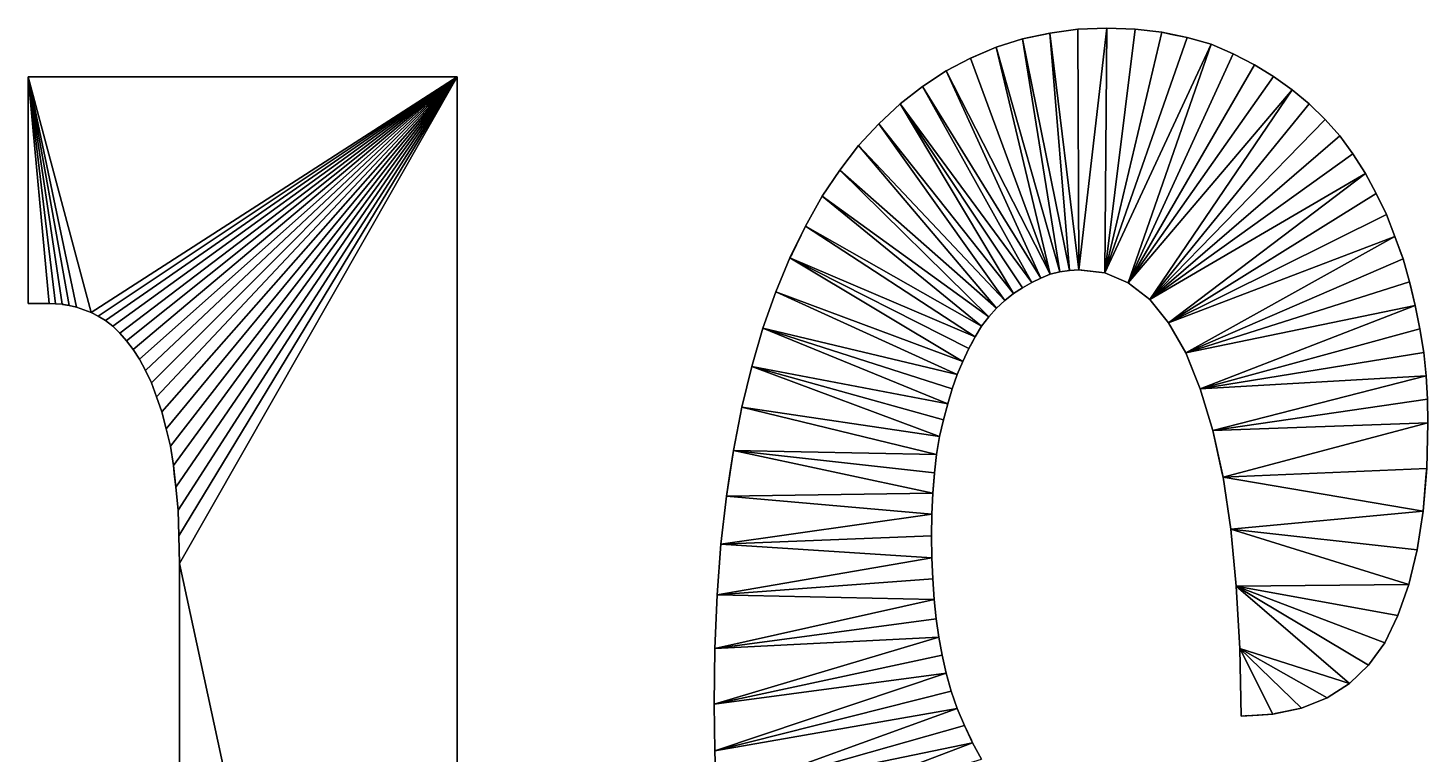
# Model space of a CAD drawing. Extents: x -29.1 to 29.1, y -25 to 25.
# Drawn here: x -7.32 to -4.055, y -10.897 to -9.202 of the extents above; entities that cross this region are included whole.
import ezdxf

# ---------------------------------------------------------------- set-up
doc = ezdxf.new("R2010")
doc.units = 0
doc.header["$MEASUREMENT"] = 0
doc.layers.add('ConstrLine', color=7, linetype='Continuous')
doc.layers.add('ObjLayer', color=2, linetype='Continuous')

msp = doc.modelspace()

# ---------------------------------------------------------------- linework, layer by layer
at = {"layer": 'ConstrLine'}
for points in [[(-4.872, -9.205, 5), (-4.937, -9.214, 5), (-4.869, -9.766, 5)], [(-4.937, -9.214, 4), (-4.937, -9.214, 5), (-4.872, -9.205, 5)], [(-4.937, -9.214, 4), (-4.872, -9.205, 5), (-4.872, -9.205, 4)], [(-4.804, -9.202, 5), (-4.872, -9.205, 5), (-4.869, -9.766, 5)], [(-4.872, -9.205, 4), (-4.872, -9.205, 5), (-4.804, -9.202, 5)], [(-4.872, -9.205, 4), (-4.804, -9.202, 5), (-4.804, -9.202, 4)], [(-4.869, -9.766, 5), (-4.809, -9.773, 5), (-4.804, -9.202, 5)], [(-4.738, -9.205, 5), (-4.804, -9.202, 5), (-4.809, -9.773, 5)], [(-4.676, -9.212, 5), (-4.738, -9.205, 5), (-4.809, -9.773, 5)], [(-4.804, -9.202, 4), (-4.804, -9.202, 5), (-4.738, -9.205, 5)], [(-4.804, -9.202, 4), (-4.738, -9.205, 5), (-4.738, -9.205, 4)], [(-4.738, -9.205, 4), (-4.738, -9.205, 5), (-4.676, -9.212, 5)], [(-4.738, -9.205, 4), (-4.676, -9.212, 5), (-4.676, -9.212, 4)], [(-5.062, -9.247, 5), (-4.914, -9.77, 5), (-5.001, -9.227, 5)], [(-5.062, -9.247, 4), (-5.062, -9.247, 5), (-5.001, -9.227, 5)], [(-5.062, -9.247, 4), (-5.001, -9.227, 5), (-5.001, -9.227, 4)], [(-4.937, -9.214, 5), (-5.001, -9.227, 5), (-4.891, -9.767, 5)], [(-4.937, -9.214, 5), (-4.9468, -9.216, 4), (-5.001, -9.227, 5)], [(-5.001, -9.227, 4), (-5.001, -9.227, 5), (-4.9468, -9.216, 4)], [(-4.914, -9.77, 5), (-4.891, -9.767, 5), (-5.001, -9.227, 5)], [(-4.937, -9.214, 5), (-4.937, -9.214, 4), (-4.9468, -9.216, 4)], [(-4.891, -9.767, 5), (-4.869, -9.766, 5), (-4.937, -9.214, 5)], [(-4.676, -9.212, 5), (-4.809, -9.773, 5), (-4.617, -9.224, 5)], [(-4.561, -9.24, 5), (-4.617, -9.224, 5), (-4.809, -9.773, 5)], [(-4.676, -9.212, 4), (-4.676, -9.212, 5), (-4.6563, -9.216, 4)], [(-4.676, -9.212, 5), (-4.617, -9.224, 5), (-4.6563, -9.216, 4)], [(-4.617, -9.224, 4), (-4.6563, -9.216, 4), (-4.617, -9.224, 5)], [(-4.617, -9.224, 4), (-4.617, -9.224, 5), (-4.608, -9.2266, 4)], [(-4.617, -9.224, 5), (-4.561, -9.24, 5), (-4.608, -9.2266, 4)], [(-4.561, -9.24, 4), (-4.608, -9.2266, 4), (-4.561, -9.24, 5)], [(-5.122, -9.272, 5), (-5.179, -9.302, 5), (-4.936, -9.776, 5)], [(-5.179, -9.302, 4), (-5.179, -9.302, 5), (-5.122, -9.272, 5)], [(-5.179, -9.302, 4), (-5.122, -9.272, 5), (-5.122, -9.272, 4)], [(-5.122, -9.272, 5), (-4.936, -9.776, 5), (-5.062, -9.247, 5)], [(-5.122, -9.272, 5), (-5.062, -9.247, 5), (-5.12, -9.2712, 4)], [(-5.122, -9.272, 4), (-5.122, -9.272, 5), (-5.12, -9.2712, 4)], [(-5.062, -9.247, 4), (-5.12, -9.2712, 4), (-5.062, -9.247, 5)], [(-4.914, -9.77, 5), (-5.062, -9.247, 5), (-4.936, -9.776, 5)], [(-4.754, -9.796, 5), (-4.561, -9.24, 5), (-4.809, -9.773, 5)], [(-4.561, -9.24, 5), (-4.754, -9.796, 5), (-4.509, -9.262, 5)], [(-4.509, -9.262, 5), (-4.754, -9.796, 5), (-4.46, -9.288, 5)], [(-4.561, -9.24, 4), (-4.561, -9.24, 5), (-4.509, -9.262, 5)], [(-4.561, -9.24, 4), (-4.509, -9.262, 5), (-4.509, -9.262, 4)], [(-4.509, -9.262, 4), (-4.509, -9.262, 5), (-4.46, -9.288, 5)], [(-4.509, -9.262, 4), (-4.46, -9.288, 5), (-4.46, -9.288, 4)], [(-5.179, -9.302, 5), (-5.234, -9.338, 5), (-4.958, -9.785, 5)], [(-5.234, -9.338, 4), (-5.234, -9.338, 5), (-5.179, -9.302, 5)], [(-5.234, -9.338, 4), (-5.179, -9.302, 5), (-5.179, -9.302, 4)], [(-4.958, -9.785, 5), (-4.936, -9.776, 5), (-5.179, -9.302, 5)], [(-4.46, -9.288, 5), (-4.754, -9.796, 5), (-4.415, -9.315, 5)], [(-4.46, -9.288, 4), (-4.46, -9.288, 5), (-4.415, -9.315, 5)], [(-4.46, -9.288, 4), (-4.415, -9.315, 5), (-4.415, -9.315, 4)], [(-7.173, -9.865, 5), (-7.32, -9.316, 5), (-7.207, -9.853, 5)], [(-7.224, -9.849, 5), (-7.207, -9.853, 5), (-7.32, -9.316, 5)], [(-7.256, -9.845, 5), (-7.24, -9.846, 5), (-7.32, -9.316, 5)], [(-7.24, -9.846, 5), (-7.224, -9.849, 5), (-7.32, -9.316, 5)], [(-7.32, -9.844, 5), (-7.271, -9.844, 5), (-7.32, -9.316, 5)], [(-7.271, -9.844, 5), (-7.256, -9.845, 5), (-7.32, -9.316, 5)], [(-7.32, -9.316, 5), (-7.173, -9.865, 5), (-6.319, -9.316, 5)], [(-7.32, -9.316, 4), (-7.32, -9.844, 4), (-7.32, -9.316, 5)], [(-7.32, -9.844, 4), (-7.32, -9.844, 5), (-7.32, -9.316, 5)], [(-6.319, -9.316, 4), (-7.32, -9.316, 4), (-6.319, -9.316, 5)], [(-7.32, -9.316, 5), (-6.319, -9.316, 5), (-7.32, -9.316, 4)], [(-7.156, -9.874, 5), (-6.319, -9.316, 5), (-7.173, -9.865, 5)], [(-7.139, -9.884, 5), (-6.319, -9.316, 5), (-7.156, -9.874, 5)], [(-7.122, -9.897, 5), (-6.319, -9.316, 5), (-7.139, -9.884, 5)], [(-7.106, -9.913, 5), (-6.319, -9.316, 5), (-7.122, -9.897, 5)], [(-7.09, -9.931, 5), (-6.319, -9.316, 5), (-7.106, -9.913, 5)], [(-7.075, -9.951, 5), (-6.319, -9.316, 5), (-7.09, -9.931, 5)], [(-7.06, -9.974, 5), (-6.319, -9.316, 5), (-7.075, -9.951, 5)], [(-7.06, -9.974, 5), (-7.046, -10, 5), (-6.319, -9.316, 5)], [(-7.046, -10, 5), (-7.032, -10.029, 5), (-6.319, -9.316, 5)], [(-7.032, -10.029, 5), (-7.02, -10.062, 5), (-6.319, -9.316, 5)], [(-7.02, -10.062, 5), (-7.008, -10.097, 5), (-6.319, -9.316, 5)], [(-7.008, -10.097, 5), (-6.998, -10.136, 5), (-6.319, -9.316, 5)], [(-6.998, -10.136, 5), (-6.988, -10.177, 5), (-6.319, -9.316, 5)], [(-6.981, -10.222, 5), (-6.319, -9.316, 5), (-6.988, -10.177, 5)], [(-6.975, -10.272, 5), (-6.319, -9.316, 5), (-6.981, -10.222, 5)], [(-6.975, -10.272, 5), (-6.97, -10.326, 5), (-6.319, -9.316, 5)], [(-6.97, -10.326, 5), (-6.968, -10.386, 5), (-6.319, -9.316, 5)], [(-6.968, -10.386, 5), (-6.967, -10.45, 5), (-6.319, -9.316, 5)], [(-6.319, -9.316, 5), (-6.967, -10.45, 5), (-6.319, -13.45, 5)], [(-6.319, -13.45, 4), (-6.319, -9.316, 4), (-6.319, -13.45, 5)], [(-6.319, -9.316, 5), (-6.319, -13.45, 5), (-6.319, -9.316, 4)], [(-4.415, -9.315, 5), (-4.754, -9.796, 5), (-4.372, -9.346, 5)], [(-4.415, -9.315, 4), (-4.415, -9.315, 5), (-4.372, -9.346, 5)], [(-4.415, -9.315, 4), (-4.372, -9.346, 5), (-4.372, -9.346, 4)], [(-5.234, -9.338, 5), (-5.286, -9.379, 5), (-4.979, -9.795, 5)], [(-5.286, -9.379, 4), (-5.286, -9.379, 5), (-5.234, -9.338, 5)], [(-5.286, -9.379, 4), (-5.234, -9.338, 5), (-5.234, -9.338, 4)], [(-4.979, -9.795, 5), (-4.958, -9.785, 5), (-5.234, -9.338, 5)], [(-4.754, -9.796, 5), (-4.704, -9.835, 5), (-4.372, -9.346, 5)], [(-4.332, -9.379, 5), (-4.372, -9.346, 5), (-4.704, -9.835, 5)], [(-4.372, -9.346, 4), (-4.372, -9.346, 5), (-4.332, -9.379, 5)], [(-4.372, -9.346, 4), (-4.332, -9.379, 5), (-4.332, -9.379, 4)], [(-5.286, -9.379, 5), (-5.336, -9.425, 5), (-5.022, -9.821, 5)], [(-5.336, -9.425, 4), (-5.336, -9.425, 5), (-5.286, -9.379, 5)], [(-5.336, -9.425, 4), (-5.286, -9.379, 5), (-5.286, -9.379, 4)], [(-5.001, -9.808, 5), (-4.979, -9.795, 5), (-5.286, -9.379, 5)], [(-5.022, -9.821, 5), (-5.001, -9.808, 5), (-5.286, -9.379, 5)], [(-4.295, -9.415, 5), (-4.332, -9.379, 5), (-4.704, -9.835, 5)], [(-4.332, -9.379, 4), (-4.332, -9.379, 5), (-4.295, -9.415, 5)], [(-4.332, -9.379, 4), (-4.295, -9.415, 5), (-4.295, -9.415, 4)], [(-5.336, -9.425, 5), (-5.383, -9.476, 5), (-5.042, -9.837, 5)], [(-5.336, -9.425, 4), (-5.383, -9.476, 4), (-5.383, -9.476, 5)], [(-5.336, -9.425, 4), (-5.383, -9.476, 5), (-5.336, -9.425, 5)], [(-5.042, -9.837, 5), (-5.022, -9.821, 5), (-5.336, -9.425, 5)], [(-4.261, -9.453, 5), (-4.295, -9.415, 5), (-4.704, -9.835, 5)], [(-4.295, -9.415, 4), (-4.295, -9.415, 5), (-4.261, -9.453, 5)], [(-4.295, -9.415, 4), (-4.261, -9.453, 5), (-4.261, -9.453, 4)], [(-4.23, -9.495, 5), (-4.261, -9.453, 5), (-4.704, -9.835, 5)], [(-4.261, -9.453, 4), (-4.261, -9.453, 5), (-4.23, -9.495, 5)], [(-4.261, -9.453, 4), (-4.23, -9.495, 5), (-4.23, -9.495, 4)], [(-5.383, -9.476, 5), (-5.427, -9.533, 5), (-5.061, -9.855, 5)], [(-5.383, -9.476, 4), (-5.427, -9.533, 4), (-5.427, -9.533, 5)], [(-5.383, -9.476, 4), (-5.427, -9.533, 5), (-5.383, -9.476, 5)], [(-5.061, -9.855, 5), (-5.042, -9.837, 5), (-5.383, -9.476, 5)], [(-4.201, -9.541, 5), (-4.23, -9.495, 5), (-4.704, -9.835, 5)], [(-4.23, -9.495, 4), (-4.23, -9.495, 5), (-4.201, -9.541, 5)], [(-4.23, -9.495, 4), (-4.201, -9.541, 5), (-4.201, -9.541, 4)], [(-5.427, -9.533, 5), (-5.468, -9.594, 5), (-5.079, -9.875, 5)], [(-5.427, -9.533, 4), (-5.468, -9.594, 4), (-5.468, -9.594, 5)], [(-5.427, -9.533, 4), (-5.468, -9.594, 5), (-5.427, -9.533, 5)], [(-5.079, -9.875, 5), (-5.061, -9.855, 5), (-5.427, -9.533, 5)], [(-4.704, -9.835, 5), (-4.66, -9.889, 5), (-4.201, -9.541, 5)], [(-4.176, -9.588, 5), (-4.201, -9.541, 5), (-4.66, -9.889, 5)], [(-4.201, -9.541, 4), (-4.201, -9.541, 5), (-4.176, -9.588, 5)], [(-4.201, -9.541, 4), (-4.176, -9.588, 5), (-4.176, -9.588, 4)], [(-5.468, -9.594, 5), (-5.507, -9.664, 5), (-5.096, -9.897, 5)], [(-5.468, -9.594, 4), (-5.507, -9.664, 4), (-5.507, -9.664, 5)], [(-5.468, -9.594, 4), (-5.507, -9.664, 5), (-5.468, -9.594, 5)], [(-5.096, -9.897, 5), (-5.079, -9.875, 5), (-5.468, -9.594, 5)], [(-4.152, -9.637, 5), (-4.176, -9.588, 5), (-4.66, -9.889, 5)], [(-4.176, -9.588, 4), (-4.176, -9.588, 5), (-4.152, -9.637, 5)], [(-4.176, -9.588, 4), (-4.152, -9.637, 5), (-4.152, -9.637, 4)], [(-5.507, -9.664, 5), (-5.543, -9.738, 5), (-5.111, -9.922, 5)], [(-5.5381, -9.728, 4), (-5.543, -9.738, 5), (-5.507, -9.664, 5)], [(-5.507, -9.664, 4), (-5.5381, -9.728, 4), (-5.507, -9.664, 5)], [(-5.111, -9.922, 5), (-5.096, -9.897, 5), (-5.507, -9.664, 5)], [(-4.132, -9.688, 5), (-4.152, -9.637, 5), (-4.66, -9.889, 5)], [(-4.152, -9.637, 4), (-4.152, -9.637, 5), (-4.132, -9.688, 5)], [(-4.152, -9.637, 4), (-4.132, -9.688, 5), (-4.132, -9.688, 4)], [(-4.66, -9.889, 5), (-4.62, -9.959, 5), (-4.132, -9.688, 5)], [(-4.113, -9.74, 5), (-4.132, -9.688, 5), (-4.62, -9.959, 5)], [(-4.132, -9.688, 4), (-4.132, -9.688, 5), (-4.1174, -9.728, 4)], [(-4.132, -9.688, 5), (-4.113, -9.74, 5), (-4.1174, -9.728, 4)], [(-5.5381, -9.728, 4), (-5.543, -9.738, 4), (-5.543, -9.738, 5)], [(-4.113, -9.74, 4), (-4.1174, -9.728, 4), (-4.113, -9.74, 5)], [(-5.543, -9.738, 5), (-5.576, -9.817, 5), (-5.14, -9.979, 5)], [(-5.543, -9.738, 4), (-5.576, -9.817, 4), (-5.576, -9.817, 5)], [(-5.543, -9.738, 4), (-5.576, -9.817, 5), (-5.543, -9.738, 5)], [(-5.126, -9.949, 5), (-5.111, -9.922, 5), (-5.543, -9.738, 5)], [(-5.14, -9.979, 5), (-5.126, -9.949, 5), (-5.543, -9.738, 5)], [(-4.098, -9.794, 5), (-4.113, -9.74, 5), (-4.62, -9.959, 5)], [(-4.113, -9.74, 4), (-4.113, -9.74, 5), (-4.098, -9.794, 5)], [(-4.113, -9.74, 4), (-4.098, -9.794, 5), (-4.098, -9.794, 4)], [(-5.001, -9.808, 4), (-4.979, -9.795, 5), (-5.001, -9.808, 5)], [(-5.001, -9.808, 4), (-4.979, -9.795, 4), (-4.979, -9.795, 5)], [(-4.979, -9.795, 4), (-4.958, -9.785, 4), (-4.979, -9.795, 5)], [(-4.958, -9.785, 5), (-4.979, -9.795, 5), (-4.958, -9.785, 4)], [(-4.936, -9.776, 4), (-4.936, -9.776, 5), (-4.958, -9.785, 5)], [(-4.958, -9.785, 4), (-4.936, -9.776, 4), (-4.958, -9.785, 5)], [(-4.936, -9.776, 4), (-4.914, -9.77, 5), (-4.936, -9.776, 5)], [(-4.914, -9.77, 5), (-4.936, -9.776, 4), (-4.914, -9.77, 4)], [(-4.914, -9.77, 4), (-4.891, -9.767, 5), (-4.914, -9.77, 5)], [(-4.914, -9.77, 4), (-4.891, -9.767, 4), (-4.891, -9.767, 5)], [(-4.869, -9.766, 4), (-4.869, -9.766, 5), (-4.891, -9.767, 5)], [(-4.891, -9.767, 4), (-4.869, -9.766, 4), (-4.891, -9.767, 5)], [(-4.869, -9.766, 4), (-4.864, -9.7666, 4), (-4.869, -9.766, 5)], [(-4.869, -9.766, 5), (-4.864, -9.7666, 4), (-4.809, -9.773, 5)], [(-4.809, -9.773, 4), (-4.809, -9.773, 5), (-4.864, -9.7666, 4)], [(-4.809, -9.773, 4), (-4.754, -9.796, 5), (-4.809, -9.773, 5)], [(-4.809, -9.773, 4), (-4.754, -9.796, 4), (-4.754, -9.796, 5)], [(-4.085, -9.849, 5), (-4.098, -9.794, 5), (-4.62, -9.959, 5)], [(-4.085, -9.849, 5), (-4.096, -9.8025, 4), (-4.098, -9.794, 5)], [(-4.098, -9.794, 4), (-4.098, -9.794, 5), (-4.096, -9.8025, 4)], [(-5.576, -9.817, 5), (-5.606, -9.902, 5), (-5.153, -10.01, 5)], [(-5.576, -9.817, 4), (-5.606, -9.902, 4), (-5.606, -9.902, 5)], [(-5.576, -9.817, 4), (-5.606, -9.902, 5), (-5.576, -9.817, 5)], [(-5.153, -10.01, 5), (-5.14, -9.979, 5), (-5.576, -9.817, 5)], [(-5.042, -9.837, 4), (-5.022, -9.821, 5), (-5.042, -9.837, 5)], [(-5.042, -9.837, 4), (-5.022, -9.821, 4), (-5.022, -9.821, 5)], [(-5.001, -9.808, 4), (-5.001, -9.808, 5), (-5.022, -9.821, 5)], [(-5.022, -9.821, 4), (-5.001, -9.808, 4), (-5.022, -9.821, 5)], [(-4.704, -9.835, 4), (-4.704, -9.835, 5), (-4.754, -9.796, 5)], [(-4.754, -9.796, 4), (-4.704, -9.835, 4), (-4.754, -9.796, 5)], [(-4.085, -9.849, 5), (-4.085, -9.849, 4), (-4.096, -9.8025, 4)], [(-7.32, -9.844, 4), (-7.271, -9.844, 4), (-7.271, -9.844, 5)], [(-7.32, -9.844, 4), (-7.271, -9.844, 5), (-7.32, -9.844, 5)], [(-7.271, -9.844, 4), (-7.256, -9.845, 4), (-7.256, -9.845, 5)], [(-7.271, -9.844, 4), (-7.256, -9.845, 5), (-7.271, -9.844, 5)], [(-7.256, -9.845, 4), (-7.24, -9.846, 4), (-7.24, -9.846, 5)], [(-7.256, -9.845, 4), (-7.24, -9.846, 5), (-7.256, -9.845, 5)], [(-7.224, -9.849, 5), (-7.24, -9.846, 5), (-7.2394, -9.8461, 4)], [(-7.24, -9.846, 4), (-7.2394, -9.8461, 4), (-7.24, -9.846, 5)], [(-7.2394, -9.8461, 4), (-7.224, -9.849, 4), (-7.224, -9.849, 5)], [(-7.224, -9.849, 4), (-7.207, -9.853, 4), (-7.207, -9.853, 5)], [(-7.224, -9.849, 4), (-7.207, -9.853, 5), (-7.224, -9.849, 5)], [(-7.207, -9.853, 4), (-7.173, -9.865, 4), (-7.173, -9.865, 5)], [(-7.207, -9.853, 4), (-7.173, -9.865, 5), (-7.207, -9.853, 5)], [(-5.079, -9.875, 4), (-5.061, -9.855, 4), (-5.079, -9.875, 5)], [(-5.061, -9.855, 5), (-5.079, -9.875, 5), (-5.061, -9.855, 4)], [(-5.061, -9.855, 5), (-5.061, -9.855, 4), (-5.042, -9.837, 5)], [(-5.042, -9.837, 4), (-5.042, -9.837, 5), (-5.061, -9.855, 4)], [(-4.66, -9.889, 5), (-4.704, -9.835, 5), (-4.66, -9.889, 4)], [(-4.704, -9.835, 5), (-4.704, -9.835, 4), (-4.66, -9.889, 4)], [(-4.085, -9.849, 5), (-4.62, -9.959, 5), (-4.586, -10.043, 5)], [(-4.085, -9.849, 5), (-4.586, -10.043, 5), (-4.074, -9.903, 5)], [(-4.085, -9.849, 4), (-4.085, -9.849, 5), (-4.074, -9.903, 5)], [(-4.085, -9.849, 4), (-4.074, -9.903, 5), (-4.074, -9.903, 4)], [(-7.156, -9.874, 5), (-7.173, -9.865, 5), (-7.168, -9.8677, 4)], [(-7.173, -9.865, 4), (-7.168, -9.8677, 4), (-7.173, -9.865, 5)], [(-7.168, -9.8677, 4), (-7.156, -9.874, 4), (-7.156, -9.874, 5)], [(-7.156, -9.874, 4), (-7.139, -9.884, 4), (-7.139, -9.884, 5)], [(-7.156, -9.874, 4), (-7.139, -9.884, 5), (-7.156, -9.874, 5)], [(-7.139, -9.884, 4), (-7.122, -9.897, 4), (-7.122, -9.897, 5)], [(-7.139, -9.884, 4), (-7.122, -9.897, 5), (-7.139, -9.884, 5)], [(-5.096, -9.897, 4), (-5.079, -9.875, 4), (-5.096, -9.897, 5)], [(-5.079, -9.875, 5), (-5.096, -9.897, 5), (-5.079, -9.875, 4)], [(-4.66, -9.889, 4), (-4.62, -9.959, 5), (-4.66, -9.889, 5)], [(-4.62, -9.959, 5), (-4.66, -9.889, 4), (-4.62, -9.959, 4)], [(-7.122, -9.897, 4), (-7.106, -9.913, 4), (-7.106, -9.913, 5)], [(-7.122, -9.897, 4), (-7.106, -9.913, 5), (-7.122, -9.897, 5)], [(-7.106, -9.913, 4), (-7.09, -9.931, 4), (-7.09, -9.931, 5)], [(-7.106, -9.913, 4), (-7.09, -9.931, 5), (-7.106, -9.913, 5)], [(-5.606, -9.902, 5), (-5.632, -9.991, 5), (-5.175, -10.078, 5)], [(-5.606, -9.902, 4), (-5.632, -9.991, 4), (-5.632, -9.991, 5)], [(-5.606, -9.902, 4), (-5.632, -9.991, 5), (-5.606, -9.902, 5)], [(-5.165, -10.043, 5), (-5.153, -10.01, 5), (-5.606, -9.902, 5)], [(-5.175, -10.078, 5), (-5.165, -10.043, 5), (-5.606, -9.902, 5)], [(-5.111, -9.922, 5), (-5.126, -9.949, 5), (-5.12, -9.9382, 4)], [(-5.12, -9.9382, 4), (-5.111, -9.922, 4), (-5.111, -9.922, 5)], [(-5.111, -9.922, 5), (-5.111, -9.922, 4), (-5.096, -9.897, 5)], [(-5.096, -9.897, 4), (-5.096, -9.897, 5), (-5.111, -9.922, 4)], [(-4.074, -9.903, 5), (-4.586, -10.043, 5), (-4.065, -9.958, 5)], [(-4.074, -9.903, 4), (-4.074, -9.903, 5), (-4.065, -9.958, 5)], [(-4.074, -9.903, 4), (-4.065, -9.958, 5), (-4.065, -9.958, 4)], [(-7.09, -9.931, 4), (-7.075, -9.951, 4), (-7.075, -9.951, 5)], [(-7.09, -9.931, 4), (-7.075, -9.951, 5), (-7.09, -9.931, 5)], [(-7.075, -9.951, 4), (-7.06, -9.974, 4), (-7.06, -9.974, 5)], [(-7.075, -9.951, 4), (-7.06, -9.974, 5), (-7.075, -9.951, 5)], [(-5.126, -9.949, 4), (-5.126, -9.949, 5), (-5.14, -9.979, 5)], [(-5.126, -9.949, 4), (-5.14, -9.979, 5), (-5.14, -9.979, 4)], [(-5.126, -9.949, 5), (-5.126, -9.949, 4), (-5.12, -9.9382, 4)], [(-4.065, -9.958, 5), (-4.586, -10.043, 5), (-4.059, -10.013, 5)], [(-4.065, -9.958, 4), (-4.065, -9.958, 5), (-4.059, -10.013, 5)], [(-4.065, -9.958, 4), (-4.059, -10.013, 5), (-4.059, -10.013, 4)], [(-7.06, -9.974, 4), (-7.046, -10, 4), (-7.046, -10, 5)], [(-7.06, -9.974, 4), (-7.046, -10, 5), (-7.06, -9.974, 5)], [(-5.14, -9.979, 4), (-5.14, -9.979, 5), (-5.153, -10.01, 5)], [(-5.14, -9.979, 4), (-5.153, -10.01, 5), (-5.153, -10.01, 4)], [(-4.62, -9.959, 4), (-4.608, -9.9887, 4), (-4.62, -9.959, 5)], [(-4.586, -10.043, 5), (-4.62, -9.959, 5), (-4.608, -9.9887, 4)], [(-4.586, -10.043, 4), (-4.586, -10.043, 5), (-4.608, -9.9887, 4)], [(-7.046, -10, 4), (-7.032, -10.029, 4), (-7.032, -10.029, 5)], [(-7.046, -10, 4), (-7.032, -10.029, 5), (-7.046, -10, 5)], [(-5.632, -9.991, 5), (-5.655, -10.086, 5), (-5.194, -10.154, 5)], [(-5.632, -9.991, 4), (-5.655, -10.086, 4), (-5.655, -10.086, 5)], [(-5.632, -9.991, 4), (-5.655, -10.086, 5), (-5.632, -9.991, 5)], [(-5.185, -10.115, 5), (-5.175, -10.078, 5), (-5.632, -9.991, 5)], [(-5.194, -10.154, 5), (-5.185, -10.115, 5), (-5.632, -9.991, 5)], [(-5.153, -10.01, 4), (-5.153, -10.01, 5), (-5.165, -10.043, 5)], [(-5.153, -10.01, 4), (-5.165, -10.043, 5), (-5.165, -10.043, 4)], [(-4.557, -10.14, 5), (-4.059, -10.013, 5), (-4.586, -10.043, 5)], [(-4.059, -10.013, 5), (-4.557, -10.14, 5), (-4.056, -10.067, 5)], [(-4.059, -10.013, 4), (-4.059, -10.013, 5), (-4.056, -10.067, 5)], [(-4.059, -10.013, 4), (-4.056, -10.067, 5), (-4.056, -10.067, 4)], [(-7.032, -10.029, 4), (-7.02, -10.062, 4), (-7.02, -10.062, 5)], [(-7.032, -10.029, 4), (-7.02, -10.062, 5), (-7.032, -10.029, 5)], [(-5.165, -10.043, 4), (-5.165, -10.043, 5), (-5.175, -10.078, 5)], [(-5.165, -10.043, 4), (-5.175, -10.078, 5), (-5.175, -10.078, 4)], [(-4.586, -10.043, 4), (-4.557, -10.14, 4), (-4.557, -10.14, 5)], [(-4.586, -10.043, 4), (-4.557, -10.14, 5), (-4.586, -10.043, 5)], [(-7.02, -10.062, 4), (-7.008, -10.097, 4), (-7.008, -10.097, 5)], [(-7.02, -10.062, 4), (-7.008, -10.097, 5), (-7.02, -10.062, 5)], [(-5.655, -10.086, 5), (-5.675, -10.187, 5), (-5.201, -10.196, 5)], [(-5.655, -10.086, 4), (-5.675, -10.187, 4), (-5.675, -10.187, 5)], [(-5.655, -10.086, 4), (-5.675, -10.187, 5), (-5.655, -10.086, 5)], [(-5.201, -10.196, 5), (-5.194, -10.154, 5), (-5.655, -10.086, 5)], [(-5.175, -10.078, 4), (-5.175, -10.078, 5), (-5.185, -10.115, 5)], [(-5.175, -10.078, 4), (-5.185, -10.115, 5), (-5.185, -10.115, 4)], [(-4.056, -10.067, 5), (-4.557, -10.14, 5), (-4.055, -10.122, 5)], [(-4.056, -10.067, 4), (-4.056, -10.067, 5), (-4.055, -10.122, 5)], [(-4.056, -10.067, 4), (-4.055, -10.122, 5), (-4.055, -10.122, 4)], [(-7.008, -10.097, 4), (-6.998, -10.136, 4), (-6.998, -10.136, 5)], [(-7.008, -10.097, 4), (-6.998, -10.136, 5), (-7.008, -10.097, 5)], [(-5.185, -10.115, 4), (-5.185, -10.115, 5), (-5.194, -10.154, 5)], [(-5.185, -10.115, 4), (-5.194, -10.154, 5), (-5.194, -10.154, 4)], [(-6.998, -10.136, 4), (-6.988, -10.177, 4), (-6.988, -10.177, 5)], [(-6.998, -10.136, 4), (-6.988, -10.177, 5), (-6.998, -10.136, 5)], [(-5.194, -10.154, 4), (-5.194, -10.154, 5), (-5.201, -10.196, 5)], [(-5.194, -10.154, 4), (-5.201, -10.196, 5), (-5.201, -10.196, 4)], [(-4.533, -10.249, 5), (-4.055, -10.122, 5), (-4.557, -10.14, 5)], [(-4.535, -10.24, 4), (-4.533, -10.249, 5), (-4.557, -10.14, 5)], [(-4.557, -10.14, 4), (-4.535, -10.24, 4), (-4.557, -10.14, 5)], [(-4.055, -10.122, 5), (-4.533, -10.249, 5), (-4.058, -10.229, 5)], [(-4.055, -10.122, 4), (-4.055, -10.122, 5), (-4.058, -10.229, 5)], [(-4.055, -10.122, 4), (-4.058, -10.229, 5), (-4.058, -10.229, 4)], [(-6.988, -10.177, 4), (-6.981, -10.222, 4), (-6.981, -10.222, 5)], [(-6.988, -10.177, 4), (-6.981, -10.222, 5), (-6.988, -10.177, 5)], [(-5.675, -10.187, 5), (-5.691, -10.293, 5), (-5.21, -10.286, 5)], [(-5.691, -10.293, 5), (-5.675, -10.187, 5), (-5.683, -10.24, 4)], [(-5.675, -10.187, 4), (-5.683, -10.24, 4), (-5.675, -10.187, 5)], [(-5.206, -10.239, 5), (-5.201, -10.196, 5), (-5.675, -10.187, 5)], [(-5.21, -10.286, 5), (-5.206, -10.239, 5), (-5.675, -10.187, 5)], [(-5.201, -10.196, 4), (-5.201, -10.196, 5), (-5.206, -10.239, 5)], [(-5.201, -10.196, 4), (-5.206, -10.239, 5), (-5.206, -10.239, 4)], [(-6.975, -10.272, 5), (-6.981, -10.222, 5), (-6.9788, -10.24, 4)], [(-6.981, -10.222, 4), (-6.9788, -10.24, 4), (-6.981, -10.222, 5)], [(-6.9788, -10.24, 4), (-6.975, -10.272, 4), (-6.975, -10.272, 5)], [(-5.683, -10.24, 4), (-5.691, -10.293, 4), (-5.691, -10.293, 5)], [(-5.206, -10.239, 5), (-5.21, -10.286, 5), (-5.2061, -10.24, 4)], [(-5.21, -10.286, 4), (-5.2061, -10.24, 4), (-5.21, -10.286, 5)], [(-5.206, -10.239, 4), (-5.206, -10.239, 5), (-5.2061, -10.24, 4)], [(-4.535, -10.24, 4), (-4.533, -10.249, 4), (-4.533, -10.249, 5)], [(-4.058, -10.229, 5), (-4.533, -10.249, 5), (-4.066, -10.328, 5)], [(-4.533, -10.249, 4), (-4.515, -10.37, 4), (-4.515, -10.37, 5)], [(-4.533, -10.249, 4), (-4.515, -10.37, 5), (-4.533, -10.249, 5)], [(-4.533, -10.249, 5), (-4.515, -10.37, 5), (-4.066, -10.328, 5)], [(-4.058, -10.229, 5), (-4.066, -10.328, 5), (-4.0589, -10.24, 4)], [(-4.066, -10.328, 4), (-4.0589, -10.24, 4), (-4.066, -10.328, 5)], [(-4.058, -10.229, 4), (-4.058, -10.229, 5), (-4.0589, -10.24, 4)], [(-6.975, -10.272, 4), (-6.97, -10.326, 4), (-6.97, -10.326, 5)], [(-6.975, -10.272, 4), (-6.97, -10.326, 5), (-6.975, -10.272, 5)], [(-5.691, -10.293, 5), (-5.704, -10.405, 5), (-5.212, -10.335, 5)], [(-5.691, -10.293, 4), (-5.704, -10.405, 4), (-5.704, -10.405, 5)], [(-5.691, -10.293, 4), (-5.704, -10.405, 5), (-5.691, -10.293, 5)], [(-5.212, -10.335, 5), (-5.21, -10.286, 5), (-5.691, -10.293, 5)], [(-5.21, -10.286, 4), (-5.21, -10.286, 5), (-5.212, -10.335, 5)], [(-5.21, -10.286, 4), (-5.212, -10.335, 5), (-5.212, -10.335, 4)], [(-6.97, -10.326, 4), (-6.968, -10.386, 4), (-6.968, -10.386, 5)], [(-6.97, -10.326, 4), (-6.968, -10.386, 5), (-6.97, -10.326, 5)], [(-5.213, -10.386, 5), (-5.212, -10.335, 5), (-5.704, -10.405, 5)], [(-5.212, -10.335, 4), (-5.212, -10.335, 5), (-5.213, -10.386, 5)], [(-5.212, -10.335, 4), (-5.213, -10.386, 5), (-5.213, -10.386, 4)], [(-4.08, -10.418, 5), (-4.066, -10.328, 5), (-4.515, -10.37, 5)], [(-4.066, -10.328, 4), (-4.066, -10.328, 5), (-4.08, -10.418, 5)], [(-4.066, -10.328, 4), (-4.08, -10.418, 5), (-4.08, -10.418, 4)], [(-4.515, -10.37, 4), (-4.502, -10.503, 4), (-4.502, -10.503, 5)], [(-4.515, -10.37, 4), (-4.502, -10.503, 5), (-4.515, -10.37, 5)], [(-4.515, -10.37, 5), (-4.502, -10.503, 5), (-4.1, -10.499, 5)], [(-4.1, -10.499, 5), (-4.08, -10.418, 5), (-4.515, -10.37, 5)], [(-6.968, -10.386, 4), (-6.967, -10.45, 4), (-6.967, -10.45, 5)], [(-6.968, -10.386, 4), (-6.967, -10.45, 5), (-6.968, -10.386, 5)], [(-5.704, -10.405, 5), (-5.713, -10.523, 5), (-5.212, -10.437, 5)], [(-5.704, -10.405, 4), (-5.713, -10.523, 4), (-5.713, -10.523, 5)], [(-5.704, -10.405, 4), (-5.713, -10.523, 5), (-5.704, -10.405, 5)], [(-5.212, -10.437, 5), (-5.213, -10.386, 5), (-5.704, -10.405, 5)], [(-5.213, -10.386, 4), (-5.213, -10.386, 5), (-5.212, -10.437, 5)], [(-5.213, -10.386, 4), (-5.212, -10.437, 5), (-5.212, -10.437, 4)], [(-5.21, -10.486, 5), (-5.212, -10.437, 5), (-5.713, -10.523, 5)], [(-5.212, -10.437, 4), (-5.212, -10.437, 5), (-5.21, -10.486, 5)], [(-5.212, -10.437, 4), (-5.21, -10.486, 5), (-5.21, -10.486, 4)], [(-4.1, -10.499, 5), (-4.096, -10.4828, 4), (-4.08, -10.418, 5)], [(-4.08, -10.418, 4), (-4.08, -10.418, 5), (-4.096, -10.4828, 4)], [(-6.967, -13.45, 4), (-6.967, -13.45, 5), (-6.967, -10.45, 5)], [(-6.967, -13.45, 5), (-6.319, -13.45, 5), (-6.967, -10.45, 5)], [(-6.967, -10.45, 4), (-6.967, -13.45, 4), (-6.967, -10.45, 5)], [(-5.207, -10.534, 5), (-5.21, -10.486, 5), (-5.713, -10.523, 5)], [(-5.21, -10.486, 4), (-5.21, -10.486, 5), (-5.207, -10.534, 5)], [(-5.21, -10.486, 4), (-5.207, -10.534, 5), (-5.207, -10.534, 4)], [(-4.125, -10.571, 5), (-4.1, -10.499, 5), (-4.502, -10.503, 5)], [(-4.502, -10.503, 4), (-4.494, -10.648, 4), (-4.494, -10.648, 5)], [(-4.502, -10.503, 4), (-4.494, -10.648, 5), (-4.502, -10.503, 5)], [(-4.194, -10.687, 5), (-4.156, -10.635, 5), (-4.502, -10.503, 5)], [(-4.502, -10.503, 5), (-4.494, -10.648, 5), (-4.238, -10.73, 5)], [(-4.238, -10.73, 5), (-4.194, -10.687, 5), (-4.502, -10.503, 5)], [(-4.156, -10.635, 5), (-4.125, -10.571, 5), (-4.502, -10.503, 5)], [(-4.1, -10.499, 4), (-4.1, -10.499, 5), (-4.125, -10.571, 5)], [(-4.1, -10.499, 4), (-4.125, -10.571, 5), (-4.125, -10.571, 4)], [(-4.1, -10.499, 5), (-4.1, -10.499, 4), (-4.096, -10.4828, 4)], [(-5.713, -10.523, 5), (-5.718, -10.648, 5), (-5.207, -10.534, 5)], [(-5.713, -10.523, 4), (-5.718, -10.648, 4), (-5.718, -10.648, 5)], [(-5.713, -10.523, 4), (-5.718, -10.648, 5), (-5.713, -10.523, 5)], [(-5.202, -10.579, 5), (-5.207, -10.534, 5), (-5.718, -10.648, 5)], [(-5.207, -10.534, 4), (-5.207, -10.534, 5), (-5.202, -10.579, 5)], [(-5.207, -10.534, 4), (-5.202, -10.579, 5), (-5.202, -10.579, 4)], [(-4.125, -10.571, 4), (-4.125, -10.571, 5), (-4.156, -10.635, 5)], [(-4.125, -10.571, 4), (-4.156, -10.635, 5), (-4.156, -10.635, 4)], [(-5.196, -10.622, 5), (-5.202, -10.579, 5), (-5.718, -10.648, 5)], [(-5.202, -10.579, 4), (-5.202, -10.579, 5), (-5.196, -10.622, 5)], [(-5.202, -10.579, 4), (-5.196, -10.622, 5), (-5.196, -10.622, 4)], [(-5.188, -10.664, 5), (-5.196, -10.622, 5), (-5.72, -10.778, 5)], [(-5.718, -10.648, 5), (-5.72, -10.778, 5), (-5.196, -10.622, 5)], [(-5.196, -10.622, 4), (-5.196, -10.622, 5), (-5.188, -10.664, 5)], [(-5.196, -10.622, 4), (-5.188, -10.664, 5), (-5.188, -10.664, 4)], [(-4.156, -10.635, 4), (-4.156, -10.635, 5), (-4.194, -10.687, 5)], [(-4.156, -10.635, 4), (-4.194, -10.687, 5), (-4.194, -10.687, 4)], [(-5.718, -10.648, 4), (-5.72, -10.778, 4), (-5.72, -10.778, 5)], [(-5.718, -10.648, 4), (-5.72, -10.778, 5), (-5.718, -10.648, 5)], [(-5.179, -10.706, 5), (-5.188, -10.664, 5), (-5.72, -10.778, 5)], [(-5.188, -10.664, 4), (-5.188, -10.664, 5), (-5.179, -10.706, 5)], [(-5.188, -10.664, 4), (-5.179, -10.706, 5), (-5.179, -10.706, 4)], [(-4.494, -10.648, 4), (-4.491, -10.806, 4), (-4.491, -10.806, 5)], [(-4.494, -10.648, 4), (-4.491, -10.806, 5), (-4.494, -10.648, 5)], [(-4.417, -10.801, 5), (-4.35, -10.787, 5), (-4.494, -10.648, 5)], [(-4.491, -10.806, 5), (-4.417, -10.801, 5), (-4.494, -10.648, 5)], [(-4.35, -10.787, 5), (-4.29, -10.763, 5), (-4.494, -10.648, 5)], [(-4.29, -10.763, 5), (-4.238, -10.73, 5), (-4.494, -10.648, 5)], [(-5.72, -10.778, 5), (-5.718, -10.887, 5), (-5.179, -10.706, 5)], [(-5.167, -10.748, 5), (-5.179, -10.706, 5), (-5.718, -10.887, 5)], [(-5.179, -10.706, 4), (-5.179, -10.706, 5), (-5.167, -10.748, 5)], [(-5.179, -10.706, 4), (-5.167, -10.748, 5), (-5.167, -10.748, 4)], [(-4.238, -10.73, 4), (-4.194, -10.687, 4), (-4.194, -10.687, 5)], [(-4.238, -10.73, 4), (-4.194, -10.687, 5), (-4.238, -10.73, 5)], [(-4.29, -10.763, 4), (-4.238, -10.73, 4), (-4.238, -10.73, 5)], [(-4.29, -10.763, 4), (-4.238, -10.73, 5), (-4.29, -10.763, 5)], [(-5.153, -10.788, 5), (-5.167, -10.748, 5), (-5.718, -10.887, 5)], [(-5.167, -10.748, 4), (-5.167, -10.748, 5), (-5.153, -10.788, 5)], [(-5.167, -10.748, 4), (-5.153, -10.788, 5), (-5.153, -10.788, 4)], [(-4.35, -10.787, 4), (-4.29, -10.763, 4), (-4.29, -10.763, 5)], [(-4.35, -10.787, 4), (-4.29, -10.763, 5), (-4.35, -10.787, 5)], [(-5.72, -10.778, 4), (-5.718, -10.887, 4), (-5.718, -10.887, 5)], [(-5.72, -10.778, 4), (-5.718, -10.887, 5), (-5.72, -10.778, 5)], [(-5.718, -10.887, 5), (-5.715, -10.992, 5), (-5.153, -10.788, 5)], [(-5.136, -10.828, 5), (-5.153, -10.788, 5), (-5.715, -10.992, 5)], [(-5.153, -10.788, 4), (-5.153, -10.788, 5), (-5.136, -10.828, 5)], [(-5.153, -10.788, 4), (-5.136, -10.828, 5), (-5.136, -10.828, 4)], [(-4.417, -10.801, 5), (-4.491, -10.806, 5), (-4.4506, -10.8033, 4)], [(-4.4725, -10.8048, 4), (-4.4506, -10.8033, 4), (-4.491, -10.806, 5)], [(-4.4853, -10.8056, 4), (-4.4725, -10.8048, 4), (-4.491, -10.806, 5)], [(-4.491, -10.806, 4), (-4.4853, -10.8056, 4), (-4.491, -10.806, 5)], [(-4.4506, -10.8033, 4), (-4.417, -10.801, 4), (-4.417, -10.801, 5)], [(-4.4117, -10.7999, 4), (-4.35, -10.787, 5), (-4.417, -10.801, 5)], [(-4.417, -10.801, 4), (-4.4117, -10.7999, 4), (-4.417, -10.801, 5)], [(-4.4117, -10.7999, 4), (-4.35, -10.787, 4), (-4.35, -10.787, 5)], [(-5.117, -10.868, 5), (-5.136, -10.828, 5), (-5.715, -10.992, 5)], [(-5.136, -10.828, 4), (-5.136, -10.828, 5), (-5.12, -10.8617, 4)], [(-5.136, -10.828, 5), (-5.117, -10.868, 5), (-5.12, -10.8617, 4)], [(-5.715, -10.992, 5), (-5.708, -11.093, 5), (-5.117, -10.868, 5)], [(-5.096, -10.906, 5), (-5.117, -10.868, 5), (-5.708, -11.093, 5)], [(-5.117, -10.868, 4), (-5.12, -10.8617, 4), (-5.117, -10.868, 5)], [(-5.117, -10.868, 4), (-5.117, -10.868, 5), (-5.096, -10.906, 5)], [(-5.117, -10.868, 4), (-5.096, -10.906, 5), (-5.096, -10.906, 4)], [(-5.718, -10.887, 4), (-5.715, -10.992, 4), (-5.715, -10.992, 5)], [(-5.718, -10.887, 4), (-5.715, -10.992, 5), (-5.718, -10.887, 5)]]:
    msp.add_3dface(points, dxfattribs=at)
at = {"layer": 'ObjLayer'}
for p, q in [((-4.872, -9.205, 5), (-4.937, -9.214, 5)), ((-4.804, -9.202, 5), (-4.872, -9.205, 5)), ((-4.738, -9.205, 5), (-4.804, -9.202, 5)), ((-4.676, -9.212, 5), (-4.738, -9.205, 5)), ((-5.001, -9.227, 5), (-5.062, -9.247, 5)), ((-4.937, -9.214, 5), (-5.001, -9.227, 5)), ((-4.617, -9.224, 5), (-4.676, -9.212, 5)), ((-4.561, -9.24, 5), (-4.617, -9.224, 5)), ((-5.122, -9.272, 5), (-5.179, -9.302, 5)), ((-5.062, -9.247, 5), (-5.122, -9.272, 5)), ((-4.509, -9.262, 5), (-4.561, -9.24, 5)), ((-4.46, -9.288, 5), (-4.509, -9.262, 5)), ((-5.179, -9.302, 5), (-5.234, -9.338, 5)), ((-4.415, -9.315, 5), (-4.46, -9.288, 5)), ((-7.32, -9.844, 5), (-7.32, -9.316, 5)), ((-7.32, -9.316, 5), (-6.319, -9.316, 5)), ((-6.319, -9.316, 5), (-6.319, -13.45, 5)), ((-4.372, -9.346, 5), (-4.415, -9.315, 5)), ((-5.234, -9.338, 5), (-5.286, -9.379, 5)), ((-4.332, -9.379, 5), (-4.372, -9.346, 5)), ((-5.286, -9.379, 5), (-5.336, -9.425, 5)), ((-4.295, -9.415, 5), (-4.332, -9.379, 5)), ((-5.336, -9.425, 5), (-5.383, -9.476, 5)), ((-4.261, -9.453, 5), (-4.295, -9.415, 5)), ((-4.23, -9.495, 5), (-4.261, -9.453, 5)), ((-5.383, -9.476, 5), (-5.427, -9.533, 5)), ((-4.201, -9.541, 5), (-4.23, -9.495, 5)), ((-5.427, -9.533, 5), (-5.468, -9.594, 5)), ((-4.176, -9.588, 5), (-4.201, -9.541, 5)), ((-5.468, -9.594, 5), (-5.507, -9.664, 5)), ((-4.152, -9.637, 5), (-4.176, -9.588, 5)), ((-5.507, -9.664, 5), (-5.543, -9.738, 5)), ((-4.132, -9.688, 5), (-4.152, -9.637, 5)), ((-4.113, -9.74, 5), (-4.132, -9.688, 5)), ((-5.543, -9.738, 5), (-5.576, -9.817, 5)), ((-4.098, -9.794, 5), (-4.113, -9.74, 5)), ((-5.001, -9.808, 5), (-4.979, -9.795, 5)), ((-4.979, -9.795, 5), (-4.958, -9.785, 5)), ((-4.958, -9.785, 5), (-4.936, -9.776, 5)), ((-4.936, -9.776, 5), (-4.914, -9.77, 5)), ((-4.914, -9.77, 5), (-4.891, -9.767, 5)), ((-4.891, -9.767, 5), (-4.869, -9.766, 5)), ((-4.869, -9.766, 5), (-4.809, -9.773, 5)), ((-4.809, -9.773, 5), (-4.754, -9.796, 5)), ((-4.085, -9.849, 5), (-4.098, -9.794, 5)), ((-5.576, -9.817, 5), (-5.606, -9.902, 5)), ((-5.042, -9.837, 5), (-5.022, -9.821, 5)), ((-5.022, -9.821, 5), (-5.001, -9.808, 5)), ((-4.754, -9.796, 5), (-4.704, -9.835, 5)), ((-7.271, -9.844, 5), (-7.32, -9.844, 5)), ((-7.256, -9.845, 5), (-7.271, -9.844, 5)), ((-7.24, -9.846, 5), (-7.256, -9.845, 5)), ((-7.224, -9.849, 5), (-7.24, -9.846, 5)), ((-7.207, -9.853, 5), (-7.224, -9.849, 5)), ((-7.173, -9.865, 5), (-7.207, -9.853, 5)), ((-5.079, -9.875, 5), (-5.061, -9.855, 5)), ((-5.061, -9.855, 5), (-5.042, -9.837, 5)), ((-4.704, -9.835, 5), (-4.66, -9.889, 5)), ((-4.074, -9.903, 5), (-4.085, -9.849, 5)), ((-7.156, -9.874, 5), (-7.173, -9.865, 5)), ((-7.139, -9.884, 5), (-7.156, -9.874, 5)), ((-7.122, -9.897, 5), (-7.139, -9.884, 5)), ((-5.096, -9.897, 5), (-5.079, -9.875, 5)), ((-4.66, -9.889, 5), (-4.62, -9.959, 5)), ((-7.106, -9.913, 5), (-7.122, -9.897, 5)), ((-7.09, -9.931, 5), (-7.106, -9.913, 5)), ((-5.606, -9.902, 5), (-5.632, -9.991, 5)), ((-5.126, -9.949, 5), (-5.111, -9.922, 5)), ((-5.111, -9.922, 5), (-5.096, -9.897, 5)), ((-4.065, -9.958, 5), (-4.074, -9.903, 5)), ((-7.075, -9.951, 5), (-7.09, -9.931, 5)), ((-7.06, -9.974, 5), (-7.075, -9.951, 5)), ((-5.14, -9.979, 5), (-5.126, -9.949, 5)), ((-4.059, -10.013, 5), (-4.065, -9.958, 5)), ((-7.046, -10, 5), (-7.06, -9.974, 5)), ((-5.153, -10.01, 5), (-5.14, -9.979, 5)), ((-4.62, -9.959, 5), (-4.586, -10.043, 5)), ((-7.032, -10.029, 5), (-7.046, -10, 5)), ((-5.632, -9.991, 5), (-5.655, -10.086, 5)), ((-5.165, -10.043, 5), (-5.153, -10.01, 5)), ((-4.056, -10.067, 5), (-4.059, -10.013, 5)), ((-7.02, -10.062, 5), (-7.032, -10.029, 5)), ((-5.175, -10.078, 5), (-5.165, -10.043, 5)), ((-4.586, -10.043, 5), (-4.557, -10.14, 5)), ((-7.008, -10.097, 5), (-7.02, -10.062, 5)), ((-5.655, -10.086, 5), (-5.675, -10.187, 5)), ((-5.185, -10.115, 5), (-5.175, -10.078, 5)), ((-4.055, -10.122, 5), (-4.056, -10.067, 5)), ((-6.998, -10.136, 5), (-7.008, -10.097, 5)), ((-5.194, -10.154, 5), (-5.185, -10.115, 5)), ((-6.988, -10.177, 5), (-6.998, -10.136, 5)), ((-5.201, -10.196, 5), (-5.194, -10.154, 5)), ((-4.557, -10.14, 5), (-4.533, -10.249, 5)), ((-4.058, -10.229, 5), (-4.055, -10.122, 5)), ((-6.981, -10.222, 5), (-6.988, -10.177, 5)), ((-5.675, -10.187, 5), (-5.691, -10.293, 5)), ((-5.206, -10.239, 5), (-5.201, -10.196, 5)), ((-6.975, -10.272, 5), (-6.981, -10.222, 5)), ((-5.21, -10.286, 5), (-5.206, -10.239, 5)), ((-4.533, -10.249, 5), (-4.515, -10.37, 5)), ((-4.066, -10.328, 5), (-4.058, -10.229, 5)), ((-6.97, -10.326, 5), (-6.975, -10.272, 5)), ((-5.691, -10.293, 5), (-5.704, -10.405, 5)), ((-5.212, -10.335, 5), (-5.21, -10.286, 5)), ((-6.968, -10.386, 5), (-6.97, -10.326, 5)), ((-5.213, -10.386, 5), (-5.212, -10.335, 5)), ((-4.08, -10.418, 5), (-4.066, -10.328, 5)), ((-4.515, -10.37, 5), (-4.502, -10.503, 5)), ((-6.967, -10.45, 5), (-6.968, -10.386, 5)), ((-5.704, -10.405, 5), (-5.713, -10.523, 5)), ((-5.212, -10.437, 5), (-5.213, -10.386, 5)), ((-5.21, -10.486, 5), (-5.212, -10.437, 5)), ((-4.1, -10.499, 5), (-4.08, -10.418, 5)), ((-6.967, -13.45, 5), (-6.967, -10.45, 5)), ((-5.207, -10.534, 5), (-5.21, -10.486, 5)), ((-4.502, -10.503, 5), (-4.494, -10.648, 5)), ((-4.125, -10.571, 5), (-4.1, -10.499, 5)), ((-5.713, -10.523, 5), (-5.718, -10.648, 5)), ((-5.202, -10.579, 5), (-5.207, -10.534, 5)), ((-4.156, -10.635, 5), (-4.125, -10.571, 5)), ((-5.196, -10.622, 5), (-5.202, -10.579, 5)), ((-5.188, -10.664, 5), (-5.196, -10.622, 5)), ((-4.194, -10.687, 5), (-4.156, -10.635, 5)), ((-5.718, -10.648, 5), (-5.72, -10.778, 5)), ((-5.179, -10.706, 5), (-5.188, -10.664, 5)), ((-4.494, -10.648, 5), (-4.491, -10.806, 5)), ((-5.167, -10.748, 5), (-5.179, -10.706, 5)), ((-4.238, -10.73, 5), (-4.194, -10.687, 5)), ((-4.29, -10.763, 5), (-4.238, -10.73, 5)), ((-5.153, -10.788, 5), (-5.167, -10.748, 5)), ((-4.35, -10.787, 5), (-4.29, -10.763, 5)), ((-5.72, -10.778, 5), (-5.718, -10.887, 5)), ((-5.136, -10.828, 5), (-5.153, -10.788, 5)), ((-4.491, -10.806, 5), (-4.417, -10.801, 5)), ((-4.417, -10.801, 5), (-4.35, -10.787, 5)), ((-5.117, -10.868, 5), (-5.136, -10.828, 5)), ((-5.096, -10.906, 5), (-5.117, -10.868, 5)), ((-5.718, -10.887, 5), (-5.715, -10.992, 5))]:
    msp.add_line(p, q, dxfattribs=at)

doc.saveas('drawing.dxf')
